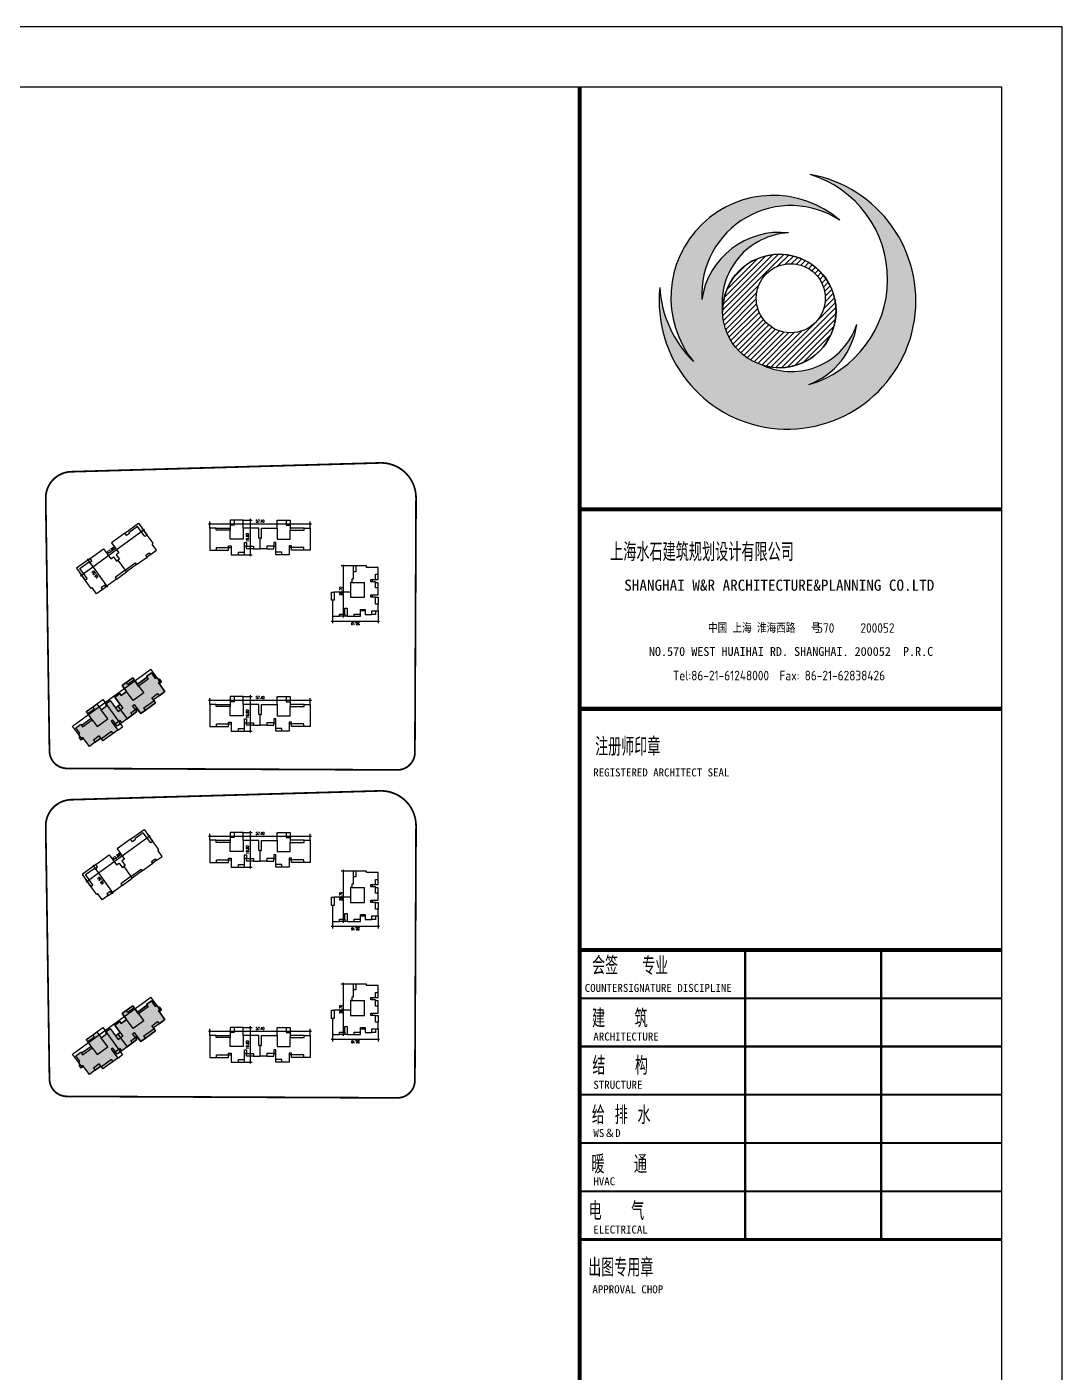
# Model space of a CAD drawing. Extents: x 72956 to 162056, y -6841 to 35159.
# Drawn here: x 144891 to 162056, y 12838 to 35159 of the extents above; entities that cross this region are included whole.
import ezdxf
from ezdxf.enums import TextEntityAlignment as Align

# ---------------------------------------------------------------- set-up
doc = ezdxf.new("R2010")
doc.units = 0
doc.header["$LTSCALE"] = 1000
doc.header["$MEASUREMENT"] = 0
doc.linetypes.add('DASH', pattern=[0.35, 0.25, -0.1])
doc.layers.get('0').update_dxf_attribs({"linetype": 'CONTINUOUS'})
doc.layers.get('Defpoints').update_dxf_attribs({"linetype": 'CONTINUOUS'})
for name, color, linetype in [('FACE', 2, 'CONTINUOUS'), ('WINDOW', 4, 'CONTINUOUS'), ('yingwen', 7, 'CONTINUOUS'), ('图框', 3, 'CONTINUOUS'), ('建筑轮廓1', 160, 'CONTINUOUS'), ('用地红线', 1, 'CONTINUOUS'), ('高层住宅', 140, 'CONTINUOUS')]:
    doc.layers.add(name, color=color, linetype=linetype)
doc.styles.add('-宋体', font='GBENOR.shx', dxfattribs={"bigfont": 'GBCBIG.shx'})
doc.styles.add('DIM_FONT', font='simplex_.ttf', dxfattribs={"width": 0.7, "bigfont": 'GBCBIG'})
doc.styles.add('图签栏', font='SimSun.ttf')
doc.dimstyles.new('DIMN0-50', dxfattribs={"dimscale": 0.005, "dimtxt": 300, "dimasz": 1.5, "dimexe": 250, "dimexo": 0, "dimgap": 0, "dimtad": 0, "dimrnd": 0.1, "dimzin": 0, "dimdsep": 46, "dimtxsty": 'DIM_FONT', "dimblk": 'ARCHTICK', "dimcen": 1.5, "dimdle": 1.5, "dimclrd": 256, "dimclre": 256, "dimclrt": 256, "dimazin": 0, "dimtfac": 1, "dimtix": 1, "dimtmove": 2, "dimatfit": 3, "dimldrblk": '110', "dimfxl": 0, "dimtvp": 1, "dimtolj": 1, "dimtzin": 0, "dimarcsym": 0})

# ---------------------------------------------------------------- blocks, each defined once
blk = doc.blocks.new('_ArchTick')
at = {"color": 0, "linetype": 'ByBlock', "const_width": 0.4}
blk.add_lwpolyline([(-0.5, -0.5), (0.5, 0.5)], dxfattribs=at)
blk = doc.blocks.new('*D31')
at = {"layer": 'Defpoints', "color": 0}
for p in [(28.7, -6.15), (0, -8.4), (28.7, -13.3)]:
    blk.add_point(p, dxfattribs=at)
at = {"layer": '建筑轮廓1', "lineweight": -2}
for p, q in [((-0.75, -6.15), (29.45, -6.15)), ((0, -8.4), (0, -4.9)), ((28.7, -13.3), (28.7, -4.9))]:
    blk.add_line(p, q, dxfattribs=at)
at = {"layer": '建筑轮廓1', "lineweight": -2, "xscale": 0.75, "yscale": 0.75, "zscale": 0.75, "rotation": 180}
blk.add_blockref('_ArchTick', (0, -6.15), dxfattribs=at)
at = {"layer": '建筑轮廓1', "lineweight": -2, "xscale": 0.75, "yscale": 0.75, "zscale": 0.75}
blk.add_blockref('_ArchTick', (28.7, -6.15), dxfattribs=at)
at = {"layer": '建筑轮廓1', "insert": (14.35, -4.65), "char_height": 1.5, "attachment_point": 5, "style": 'DIM_FONT'}
blk.add_mtext('\\A1;28.70', dxfattribs=at)
blk = doc.blocks.new('110')
at = {"linetype": 'ByBlock'}
blk.add_line((-1.5, 0), (1.5, 0), dxfattribs=at)
at = {"color": 0, "const_width": 0.25}
blk.add_lwpolyline([(0.5, 0.5), (-0.5, -0.5)], dxfattribs=at)
blk = doc.blocks.new('*D32')
at = {"layer": 'Defpoints', "color": 0}
for p in [(0, 0), (-2.75, -26.1), (3.1, -26.1)]:
    blk.add_point(p, dxfattribs=at)
at = {"layer": '建筑轮廓1', "lineweight": -2}
for p, q in [((-2.75, 0.75), (-2.75, -26.85)), ((0, 0), (-4, 0)), ((3.1, -26.1), (-4, -26.1))]:
    blk.add_line(p, q, dxfattribs=at)
at = {"layer": '建筑轮廓1', "lineweight": -2, "xscale": 0.75, "yscale": 0.75, "zscale": 0.75}
for p, rotation in [((-2.75, 0), 90), ((-2.75, -26.1), 270)]:
    blk.add_blockref('_ArchTick', p, dxfattribs=dict(at, rotation=rotation))
at = {"layer": '建筑轮廓1', "insert": (-4.25, -13.05), "char_height": 1.5, "attachment_point": 5, "rotation": 90, "style": 'DIM_FONT'}
blk.add_mtext('\\A1;26.10', dxfattribs=at)
blk = doc.blocks.new('*D27')
at = {"layer": 'Defpoints', "color": 0}
for p in [(0, 0), (57.4, 2.44), (57.4, 0)]:
    blk.add_point(p, dxfattribs=at)
at = {"layer": '建筑轮廓1', "lineweight": -2}
for p, q in [((-0.75, 2.44), (58.15, 2.44)), ((0, 0), (0, 3.69)), ((57.4, 0), (57.4, 3.69))]:
    blk.add_line(p, q, dxfattribs=at)
at = {"layer": '建筑轮廓1', "lineweight": -2, "xscale": 0.75, "yscale": 0.75, "zscale": 0.75, "rotation": 180}
blk.add_blockref('_ArchTick', (0, 2.44), dxfattribs=at)
at = {"layer": '建筑轮廓1', "lineweight": -2, "xscale": 0.75, "yscale": 0.75, "zscale": 0.75}
blk.add_blockref('_ArchTick', (57.4, 2.44), dxfattribs=at)
at = {"layer": '建筑轮廓1', "insert": (28.7, 3.94), "char_height": 1.5, "attachment_point": 5, "style": 'DIM_FONT'}
blk.add_mtext('\\A1;57.40', dxfattribs=at)
blk = doc.blocks.new('*D28')
at = {"layer": 'Defpoints', "color": 0}
for p in [(19, 4.5), (16.3, -15.3), (22.93, -15.3)]:
    blk.add_point(p, dxfattribs=at)
at = {"layer": '建筑轮廓1', "lineweight": -2}
for p, q in [((19, 4.5), (24.18, 4.5)), ((22.93, 5.25), (22.93, -16.05)), ((16.3, -15.3), (24.18, -15.3))]:
    blk.add_line(p, q, dxfattribs=at)
at = {"layer": '建筑轮廓1', "lineweight": -2, "xscale": 0.75, "yscale": 0.75, "zscale": 0.75}
for p, rotation in [((22.93, 4.5), 90), ((22.93, -15.3), 270)]:
    blk.add_blockref('_ArchTick', p, dxfattribs=dict(at, rotation=rotation))
at = {"layer": '建筑轮廓1', "insert": (21.43, -5.4), "char_height": 1.5, "attachment_point": 5, "rotation": 90, "style": 'DIM_FONT'}
blk.add_mtext('\\A1;19.80', dxfattribs=at)
blk = doc.blocks.new('*D29')
at = {"layer": 'Defpoints', "color": 0}
for p in [(-1.5, -7.2), (42.3, -3.56), (42.3, -7.2)]:
    blk.add_point(p, dxfattribs=at)
at = {"layer": '建筑轮廓1', "lineweight": -2}
for p, q in [((-2.25, -3.56), (43.05, -3.56)), ((-1.5, -7.2), (-1.5, -2.31)), ((42.3, -7.2), (42.3, -2.31))]:
    blk.add_line(p, q, dxfattribs=at)
at = {"layer": '建筑轮廓1', "lineweight": -2, "xscale": 0.75, "yscale": 0.75, "zscale": 0.75, "rotation": 180}
blk.add_blockref('_ArchTick', (-1.5, -3.56), dxfattribs=at)
at = {"layer": '建筑轮廓1', "lineweight": -2, "xscale": 0.75, "yscale": 0.75, "zscale": 0.75}
blk.add_blockref('_ArchTick', (42.3, -3.56), dxfattribs=at)
at = {"layer": '建筑轮廓1', "insert": (20.4, -2.06), "char_height": 1.5, "attachment_point": 5, "style": 'DIM_FONT'}
blk.add_mtext('\\A1;43.80', dxfattribs=at)
blk = doc.blocks.new('*D30')
at = {"layer": 'Defpoints', "color": 0}
for p in [(8.1, 1.2), (6.48, -17.3), (8.41, -17.3)]:
    blk.add_point(p, dxfattribs=at)
at = {"layer": '建筑轮廓1', "lineweight": -2}
for p, q in [((8.1, 1.2), (5.23, 1.2)), ((6.48, 1.95), (6.48, -18.05)), ((8.41, -17.3), (5.23, -17.3))]:
    blk.add_line(p, q, dxfattribs=at)
at = {"layer": '建筑轮廓1', "lineweight": -2, "xscale": 0.75, "yscale": 0.75, "zscale": 0.75}
for p, rotation in [((6.48, 1.2), 90), ((6.48, -17.3), 270)]:
    blk.add_blockref('_ArchTick', p, dxfattribs=dict(at, rotation=rotation))
at = {"layer": '建筑轮廓1', "insert": (4.98, -8.05), "char_height": 1.5, "attachment_point": 5, "rotation": 90, "style": 'DIM_FONT'}
blk.add_mtext('\\A1;18.50', dxfattribs=at)
blk = doc.blocks.new('*D91')
at = {"layer": 'Defpoints', "color": 0, "linetype": 'DASH', "ltscale": 10}
for p in [(146946, 24510), (147045, 24374), (145745, 23430)]:
    blk.add_point(p, dxfattribs=at)
at = {"layer": '用地红线', "linetype": 'DASH', "lineweight": -2, "ltscale": 10}
for p, q in [((145646, 23565), (146947, 24510)), ((147045, 24374), (146945, 24511)), ((145745, 23430), (145645, 23567))]:
    blk.add_line(p, q, dxfattribs=at)
at = {"layer": '用地红线', "linetype": 'DASH', "lineweight": -2, "ltscale": 10, "xscale": 0.75, "yscale": 0.75, "zscale": 0.75}
for p, rotation in [((146946, 24510), 35.99999588416462), ((145646, 23566), 215.9999958841646)]:
    blk.add_blockref('_ArchTick', p, dxfattribs=dict(at, rotation=rotation))
at = {"layer": '用地红线', "linetype": 'DASH', "ltscale": 10, "insert": (146295, 24039), "char_height": 1.5, "attachment_point": 5, "rotation": 36, "style": 'DIM_FONT'}
blk.add_mtext('\\A1;1606.60', dxfattribs=at)
blk = doc.blocks.new('*D92')
at = {"layer": 'Defpoints', "color": 0, "linetype": 'DASH', "ltscale": 10}
for p in [(146051, 23935), (146398, 23499), (146476, 23555)]:
    blk.add_point(p, dxfattribs=at)
at = {"layer": '用地红线', "linetype": 'DASH', "lineweight": -2, "ltscale": 10}
for p, q in [((146051, 23935), (146149, 24007)), ((146148, 24006), (146476, 23555)), ((146398, 23499), (146477, 23556))]:
    blk.add_line(p, q, dxfattribs=at)
at = {"layer": '用地红线', "linetype": 'DASH', "lineweight": -2, "ltscale": 10, "xscale": 0.75, "yscale": 0.75, "zscale": 0.75}
for p, rotation in [((146148, 24006), 125.9999958835647), ((146476, 23555), 305.9999958835647)]:
    blk.add_blockref('_ArchTick', p, dxfattribs=dict(at, rotation=rotation))
at = {"layer": '用地红线', "linetype": 'DASH', "ltscale": 10, "insert": (146313, 23781), "char_height": 1.5, "attachment_point": 5, "rotation": 306, "style": 'DIM_FONT'}
blk.add_mtext('\\A1;556.80', dxfattribs=at)
blk = doc.blocks.new('A$C790473E3')
at = {"layer": 'FACE'}
blk.add_hatch(color=256, dxfattribs=at).paths.add_polyline_path([(12277, 22805, -0.4358242), (25158, 38243, 0.4034982), (8203, 25238, -0.6154452), (35207, 40694, 0.9131699), (6565, 13084, -0.1859392), (0, 27582, 2.2949898), (29364, 49669, -0.7433742), (29147, 8589, 0.2704113), (38508, 20344, -0.4456628), (20141, 12365, -0.3262317)])
h = blk.add_hatch(dxfattribs=at)
h.set_pattern_fill('ANSI31', color=256, scale=6118.035339, style=0)
h.set_pattern_definition([(45, (-835537.9, 198731.2), (-540.76303, 540.76303), [])])
h.paths.add_polyline_path([(34441, 22970, 1.0074548), (12277, 22805, 0.9926004)])
h.paths.add_polyline_path([(18828, 25457, -1), (32328, 25457, -1)], flags=16)
blk.add_circle((23359, 22970), 11082, dxfattribs=at)
at = {"layer": 'FACE', "color": 2}
blk.add_circle((25578, 25457), 6750, dxfattribs=at)
for centre, radius, start, end in [((24948, 24977), 25084, 174.03869, 79.86154), ((23075, 29161), 21450, 286.44545, 72.95009), ((22142, 25587), 19974, 49.14596, 218.75151), ((25605, 26152), 17427, 56.56444, 183.00452), ((23426, 22946), 15395, 83.53959, 171.43554), ((25891, 24539), 13724, 93.06127, 187.25622), ((23359, 22970), 11082, 253.12295, 180.85108), ((22101, 28855), 22137, 183.29715, 225.4301), ((25737, 24611), 13464, 245.44008, 341.5231), ((23754, 22488), 14908, 291.20681, 351.73296)]:
    blk.add_arc(centre, radius, start, end, dxfattribs=at)
blk = doc.blocks.new('3333')
for p, q in [((-169843, -215228), (-258943, -215228)), ((-169843, -257228), (-169843, -215228)), ((-170843, -216228), (-256443, -216228)), ((-170843, -256228), (-170843, -216228))]:
    blk.add_line(p, q)
for points, const_width in [([(-177843, -256228), (-177843, -216228)], 70), ([(-177843, -223228), (-170843, -223228)], 70), ([(-177843, -226534), (-170843, -226534)], 70), ([(-177843, -230534), (-170843, -230534)], 70), ([(-175097, -230534), (-175097, -235334)], 35), ([(-172843, -230534), (-172843, -235334)], 35), ([(-170843, -231334), (-177843, -231334)], 35), ([(-170843, -232134), (-177843, -232134)], 35), ([(-170843, -232934), (-177843, -232934)], 35), ([(-170843, -233734), (-177843, -233734)], 35), ([(-170843, -234534), (-177843, -234534)], 35), ([(-170843, -235334), (-177843, -235334)], 50)]:
    blk.add_lwpolyline(points, dxfattribs=dict(const_width=const_width))
at = {"layer": '图框', "linetype": 'ByBlock', "xscale": 0.0848485082387924, "yscale": 0.0848484858870506, "zscale": 0.0848484848484849}
blk.add_blockref('A$C790473E3', (-176513, -221888), dxfattribs=at)
at = {"style": '-宋体'}
for s, height, p in [('上海水石建筑规划设计有限公司', 302.4, (-177338, -224087)), ('注册师印章', 300, (-177585, -227313)), ('会签', 300, (-177636, -230942)), ('专业', 300, (-176806, -230947)), ('建   筑', 300, (-177636, -231818)), ('结   构', 300, (-177631, -232603)), ('给 排 水', 300, (-177640, -233421)), ('暖   通', 300, (-177647, -234237)), ('电   气', 300, (-177693, -235011)), ('出图专用章', 300, (-177701, -235949))]:
    blk.add_text(s, height=height, dxfattribs=at).set_placement(p)
for s, p in [('中国 上海 淮海西路   号    ', (-174606, -225185)), ('570     200052 ', (-173221, -225195)), ('Tel:86-21-61248000  Fax: 86-21-62838426', (-174537, -225983))]:
    blk.add_text(s, height=159.65, dxfattribs=at).set_placement(p, align=Align.MIDDLE)
at = {"layer": 'yingwen', "style": '图签栏'}
for s, height, p in [(' SHANGHAI W&R ARCHITECTURE&PLANNING CO.LTD', 184.32, (-177228, -224577)), ('REGISTERED ARCHITECT SEAL', 132.71, (-177616, -227656)), ('COUNTERSIGNATURE DISCIPLINE', 132.71, (-177758, -231229)), ('ARCHITECTURE', 132.71, (-177615, -232035)), ('STRUCTURE', 132.7, (-177615, -232835)), ('WS＆D', 132.7, (-177615, -233635)), ('HVAC', 132.7, (-177615, -234435)), ('ELECTRICAL', 132.7, (-177615, -235235)), ('APPROVAL CHOP', 132.71, (-177631, -236226))]:
    blk.add_text(s, height=height, dxfattribs=at).set_placement(p)
blk.add_text('NO.570 WEST HUAIHAI RD. SHANGHAI. 200052  P.R.C', height=147.46, dxfattribs=at).set_placement((-174337, -225584), align=Align.MIDDLE)
blk = doc.blocks.new('*D93')
at = {"layer": 'Defpoints', "color": 0, "linetype": 'DASH', "ltscale": 10}
for p in [(146946, 19072), (147045, 18936), (145745, 17992)]:
    blk.add_point(p, dxfattribs=at)
at = {"layer": '用地红线', "linetype": 'DASH', "lineweight": -2, "ltscale": 10}
for p, q in [((145646, 18127), (146947, 19072)), ((147045, 18936), (146945, 19073)), ((145745, 17992), (145645, 18129))]:
    blk.add_line(p, q, dxfattribs=at)
at = {"layer": '用地红线', "linetype": 'DASH', "lineweight": -2, "ltscale": 10, "xscale": 0.75, "yscale": 0.75, "zscale": 0.75}
for p, rotation in [((146946, 19072), 35.99999588416462), ((145646, 18128), 215.9999958841646)]:
    blk.add_blockref('_ArchTick', p, dxfattribs=dict(at, rotation=rotation))
at = {"layer": '用地红线', "linetype": 'DASH', "ltscale": 10, "insert": (146295, 18601), "char_height": 1.5, "attachment_point": 5, "rotation": 36, "style": 'DIM_FONT'}
blk.add_mtext('\\A1;1606.60', dxfattribs=at)
blk = doc.blocks.new('*D94')
at = {"layer": 'Defpoints', "color": 0, "linetype": 'DASH', "ltscale": 10}
for p in [(146051, 18497), (146476, 18117), (146398, 18061)]:
    blk.add_point(p, dxfattribs=at)
at = {"layer": '用地红线', "linetype": 'DASH', "lineweight": -2, "ltscale": 10}
for p, q in [((146051, 18497), (146149, 18568)), ((146148, 18568), (146476, 18117)), ((146398, 18061), (146477, 18118))]:
    blk.add_line(p, q, dxfattribs=at)
at = {"layer": '用地红线', "linetype": 'DASH', "lineweight": -2, "ltscale": 10, "xscale": 0.75, "yscale": 0.75, "zscale": 0.75}
for p, rotation in [((146148, 18568), 125.9999958835644), ((146476, 18117), 305.9999958835644)]:
    blk.add_blockref('_ArchTick', p, dxfattribs=dict(at, rotation=rotation))
at = {"layer": '用地红线', "linetype": 'DASH', "ltscale": 10, "insert": (146313, 18343), "char_height": 1.5, "attachment_point": 5, "rotation": 306, "style": 'DIM_FONT'}
blk.add_mtext('\\A1;556.80', dxfattribs=at)
blk = doc.blocks.new('a5')
blk.add_lwpolyline([(0, -4), (1.2, -4), (1.2, -7), (4.598, -6.995), (4.6, -8.4), (0, -8.4), (0, -12.4), (1.2, -12.4), (1.2, -15.9), (3.9, -15.902), (3.897, -18.7), (1, -18.7), (1, -22.495), (3.1, -22.495), (3.1, -26.1), (6.9, -26.1), (6.9, -24.6), (10.796, -24.6), (10.796, -21.896), (12.2, -21.896), (12.2, -26.1), (16.2, -26.1), (16.2, -24.6), (19.7, -24.6), (19.7, -21.896), (21, -21.896), (21, -24.6), (24, -24.6), (24, -26.1), (27.9, -26.1), (27.9, -19.4), (28.7, -19.4), (28.7, -13.3), (25.4, -13.3), (25.4, -11.8), (21.2, -11.8), (21.2, -10.9), (19.35, -10.9), (19.35, -10.25), (13.8, -10.25), (13.8, -0.8), (9.1, -0.8), (9.1, 0), (0, 0), (0, -4)])
at = {"layer": '建筑轮廓1'}
for p, q in [((13.8, -10.25), (10.8, -10.25)), ((10.8, -10.25), (10.8, -18.25)), ((19.35, -10.9), (19.35, -18.25)), ((10.796, -22.896), (12.2, -22.896)), ((10.8, -18.25), (19.35, -18.25)), ((19.7, -22.896), (21, -22.896))]:
    blk.add_line(p, q, dxfattribs=at)
for points in [[(9.1, 0), (9.1, 0.6), (13.8, 0.6), (13.8, -0.8)], [(1.2, -7), (0, -7), (0, -4)], [(0, -12.4), (0, -15.9), (1.2, -15.9)], [(28.7, -13.3), (28.7, -11.8), (25.4, -11.8)], [(3.1, -24.5), (1, -24.5), (1, -22.495)], [(3.196, -17.1), (3.896, -17.102)], [(3.2, -15.902), (3.197, -18.7)], [(10.796, -24.6), (10.796, -26.1), (6.9, -26.1)], [(16.2, -26.1), (19.1, -26.1), (19.1, -24.6)], [(21, -24.6), (21, -26.1), (24, -26.1)]]:
    blk.add_lwpolyline(points, dxfattribs=at)
dim = blk.add_linear_dim(base=(-2.754, -26.1), p1=(0, 0), p2=(3.1, -26.1), angle=90, dimstyle='DIMN0-50', override={"dimasz": 150, "dimdle": 150}, dxfattribs=at)
dim.commit()
dim.dimension.update_dxf_attribs({"geometry": '*D32', "text_midpoint": (-4.254, -13.05)})
dim = blk.add_linear_dim(base=(28.7, -6.15), p1=(0, -8.4), p2=(28.7, -13.3), dimstyle='DIMN0-50', override={"dimasz": 150, "dimdle": 150}, dxfattribs=at)
dim.commit()
dim.dimension.update_dxf_attribs({"geometry": '*D31', "text_midpoint": (14.35, -4.65)})
blk = doc.blocks.new('a3')
for points in [[(19, 4.5), (13.9, 4.5), (13.9, 1.6), (11.5, 1.6), (11.5, -1.2), (3.5, -1.2), (3.5, 0), (0, 0), (0, -12.6), (3.8, -12.6), (3.8, -11.1), (10.7, -11.1), (10.7, -10.2), (12.1, -10.2), (12.1, -15.3), (16.3, -15.3), (16.3, -13.8), (19.8, -13.8), (19.8, -8.25), (20.9, -8.25), (20.9, -10.4), (24.9, -10.4), (24.9, -11.9), (28.7, -11.9), (28.7, -5.8), (27.9, -5.8), (27.9, -0.1), (19, -0.1)], [(38.4, 4.5), (43.5, 4.5), (43.5, 1.6), (45.9, 1.6), (45.9, -1.2), (53.9, -1.2), (53.9, 0), (57.4, 0), (57.4, -12.6), (53.6, -12.6), (53.6, -11.1), (46.7, -11.1), (46.7, -10.2), (45.3, -10.2), (45.3, -15.3), (41.1, -15.3), (41.1, -13.8), (37.6, -13.8), (37.6, -8.25), (36.5, -8.25), (36.5, -10.4), (32.5, -10.4), (32.5, -11.9), (28.7, -11.9), (28.7, -5.8), (29.5, -5.8), (29.5, -0.1), (38.4, -0.1)]]:
    blk.add_lwpolyline(points, close=True)
at = {"layer": '建筑轮廓1'}
for points in [[(13.9, 4.5), (11.5, 4.5), (11.5, 1.6)], [(43.5, 4.5), (45.9, 4.5), (45.9, 1.6)], [(3.5, 0), (11.5, 0)], [(19, -0.1), (19, -6.4), (11.5, -6.4), (11.5, -1.2)], [(38.4, -0.1), (38.4, -6.4), (45.9, -6.4), (45.9, -1.2)], [(53.9, 0), (45.9, 0)], [(3.8, -12.6), (10.7, -12.6), (10.7, -11.1), (12.1, -11.1)], [(16.3, -15.3), (19.8, -15.3), (19.8, -13.8)], [(24.9, -11.9), (20.9, -11.9), (20.9, -10.4), (19.8, -10.4)], [(32.5, -11.9), (36.5, -11.9), (36.5, -10.4), (37.6, -10.4)], [(41.1, -15.3), (37.6, -15.3), (37.6, -13.8)], [(53.6, -12.6), (46.7, -12.6), (46.7, -11.1), (45.3, -11.1)]]:
    blk.add_lwpolyline(points, dxfattribs=at)
dim = blk.add_linear_dim(base=(57.4, 2.441), p1=(0, 0), p2=(57.4, 0), dimstyle='DIMN0-50', override={"dimasz": 150, "dimdle": 150}, dxfattribs=at)
dim.commit()
dim.dimension.update_dxf_attribs({"geometry": '*D27', "text_midpoint": (28.7, 3.941)})
dim = blk.add_linear_dim(base=(22.931, -15.3), p1=(19, 4.5), p2=(16.3, -15.3), angle=90, dimstyle='DIMN0-50', override={"dimasz": 150, "dimdle": 150}, dxfattribs=at)
dim.commit()
dim.dimension.update_dxf_attribs({"geometry": '*D28', "text_midpoint": (21.431, -5.4)})
blk = doc.blocks.new('a1')
for points in [[(17.5, 1.2), (17.5, -5.9), (19.4, -5.9), (19.4, -9), (20.4, -9), (20.4, -16.1), (13.3, -16.1), (13.3, -17.3), (5.9, -17.3), (5.9, -16.1), (3.4, -16.1), (3.4, -17.3), (-0.8, -17.3), (-0.8, -13), (-1.5, -13), (-1.5, -7.2), (0, -7.2), (0, 0), (6.1, 0), (6.1, -0.5), (8.1, -0.5), (8.1, 1.2)], [(23.3, 1.2), (23.3, -5.9), (21.4, -5.9), (21.4, -9), (20.4, -9), (20.4, -16.1), (27.5, -16.1), (27.5, -17.3), (34.9, -17.3), (34.9, -16.1), (37.4, -16.1), (37.4, -17.3), (41.6, -17.3), (41.6, -13), (42.3, -13), (42.3, -7.2), (40.8, -7.2), (40.8, 0), (34.7, 0), (34.7, -0.5), (32.7, -0.5), (32.7, 1.2)]]:
    blk.add_lwpolyline(points, close=True)
at = {"layer": '建筑轮廓1'}
for points in [[(8.1, 1.2), (-1.5, 1.2), (-1.5, -7.2)], [(32.7, 1.2), (42.3, 1.2), (42.3, -7.2)], [(3.4, -17.3), (5.9, -17.3)], [(13.3, -17.3), (20.4, -17.3), (20.4, -16.1)], [(27.5, -17.3), (20.4, -17.3), (20.4, -16.1)], [(37.4, -17.3), (34.9, -17.3)]]:
    blk.add_lwpolyline(points, dxfattribs=at)
dim = blk.add_linear_dim(base=(6.479, -17.3), p1=(8.1, 1.2), p2=(8.409, -17.3), angle=90, dimstyle='DIMN0-50', override={"dimasz": 150, "dimdle": 150}, dxfattribs=at)
dim.commit()
dim.dimension.update_dxf_attribs({"geometry": '*D30', "text_midpoint": (4.979, -8.05)})
dim = blk.add_linear_dim(base=(42.3, -3.564), p1=(-1.5, -7.2), p2=(42.3, -7.2), dimstyle='DIMN0-50', override={"dimasz": 150, "dimdle": 150}, dxfattribs=at)
dim.commit()
dim.dimension.update_dxf_attribs({"geometry": '*D29', "text_midpoint": (20.4, -2.064)})

msp = doc.modelspace()

# ---------------------------------------------------------------- hatches: boundary and pattern name
at = {"layer": 'WINDOW'}
for points in [[(146954.892, 24448.383), (147021.371, 24356.883), (147044.832, 24373.929), (147070.401, 24338.737), (147084.478, 24348.964), (147120.274, 24299.695), (147082.735, 24272.422), (147179.896, 24138.691), (147083.704, 24068.804), (146989.858, 24000.62), (146998.381, 23988.89), (147023.95, 23953.698), (146855.027, 23830.968), (146777.604, 23774.717), (146716.239, 23859.178), (146690.432, 23840.428), (146716, 23805.236), (146640.924, 23750.689), (146551.77, 23685.915), (146462.616, 23621.141), (146387.539, 23566.595), (146361.971, 23601.787), (146336.163, 23583.037), (146397.528, 23498.575), (146320.105, 23442.324), (146151.182, 23319.595), (146125.614, 23354.787), (146117.091, 23366.518), (146023.245, 23298.335), (145927.053, 23228.447), (145829.892, 23362.178), (145792.353, 23334.904), (145756.557, 23384.174), (145770.634, 23394.401), (145745.065, 23429.593), (145768.527, 23446.639), (145702.048, 23538.139), (145784.164, 23597.799), (145794.391, 23583.722), (145953.929, 23699.633), (145901.09, 23772.361), (145875.521, 23807.553), (145983.444, 23885.963), (146051.482, 23935.396), (146123.072, 23836.861), (146212.226, 23901.635), (146191.771, 23929.789), (146273.886, 23989.449), (146360.82, 23869.796), (146398.358, 23897.069), (146435.896, 23924.342), (146348.963, 24043.996), (146431.078, 24103.656), (146451.533, 24075.502), (146540.687, 24140.276), (146469.097, 24238.811), (146537.135, 24288.244), (146645.058, 24366.654), (146670.627, 24331.462), (146723.466, 24258.735), (146883.004, 24374.646), (146872.777, 24388.723)], [(146954.892, 19010.314), (147021.371, 18918.814), (147044.832, 18935.86), (147070.401, 18900.667), (147084.478, 18910.895), (147120.274, 18861.626), (147082.735, 18834.352), (147179.896, 18700.622), (147083.704, 18630.734), (146989.858, 18562.551), (146998.381, 18550.82), (147023.95, 18515.628), (146855.027, 18392.899), (146777.604, 18336.648), (146716.239, 18421.109), (146690.432, 18402.359), (146716, 18367.166), (146640.924, 18312.62), (146551.77, 18247.846), (146462.616, 18183.072), (146387.539, 18128.526), (146361.971, 18163.718), (146336.163, 18144.967), (146397.528, 18060.506), (146320.105, 18004.255), (146151.182, 17881.526), (146125.614, 17916.718), (146117.091, 17928.449), (146023.245, 17860.265), (145927.053, 17790.378), (145829.892, 17924.108), (145792.353, 17896.835), (145756.557, 17946.104), (145770.634, 17956.332), (145745.065, 17991.524), (145768.527, 18008.57), (145702.048, 18100.069), (145784.164, 18159.73), (145794.391, 18145.653), (145953.929, 18261.564), (145901.09, 18334.291), (145875.521, 18369.484), (145983.444, 18447.894), (146051.482, 18497.327), (146123.072, 18398.792), (146212.226, 18463.566), (146191.771, 18491.72), (146273.886, 18551.38), (146360.82, 18431.726), (146398.358, 18458.999), (146435.896, 18486.273), (146348.963, 18605.926), (146431.078, 18665.586), (146451.533, 18637.433), (146540.687, 18702.207), (146469.097, 18800.742), (146537.135, 18850.174), (146645.058, 18928.585), (146670.627, 18893.393), (146723.466, 18820.665), (146883.004, 18936.577), (146872.777, 18950.653)]]:
    msp.add_hatch(color=256, dxfattribs=at).paths.add_polyline_path(points)

# ---------------------------------------------------------------- linework, layer by layer
for points in [[(146348.963, 24043.996), (146480.215, 23863.342), (146442.677, 23836.069), (146551.77, 23685.915), (146640.924, 23750.689), (146615.355, 23785.881), (146690.432, 23840.428), (146644.408, 23903.774), (146670.216, 23922.524), (146777.604, 23774.717), (146855.027, 23830.968), (146829.458, 23866.16), (146998.381, 23988.89), (146964.29, 24035.813), (147058.136, 24103.996), (147083.704, 24068.804), (147179.896, 24138.691), (147072.508, 24286.499), (147095.969, 24303.544), (147044.832, 24373.929), (147021.371, 24356.883), (146954.892, 24448.383), (146872.777, 24388.723), (146903.459, 24346.492), (146743.921, 24230.581), (146670.627, 24331.462), (146562.704, 24253.051), (146537.135, 24288.244), (146469.097, 24238.811), (146540.687, 24140.276), (146451.533, 24075.502), (146431.078, 24103.656)], [(146273.886, 23989.449), (146405.139, 23808.796), (146442.677, 23836.069), (146551.77, 23685.915), (146462.616, 23621.141), (146437.048, 23656.334), (146361.971, 23601.787), (146315.947, 23665.133), (146290.14, 23646.383), (146397.528, 23498.575), (146320.105, 23442.324), (146294.536, 23477.517), (146125.614, 23354.787), (146091.522, 23401.71), (145997.676, 23333.527), (146023.245, 23298.335), (145927.053, 23228.447), (145819.664, 23376.254), (145796.203, 23359.209), (145745.065, 23429.593), (145768.527, 23446.639), (145702.048, 23538.139), (145784.164, 23597.799), (145814.846, 23555.568), (145974.384, 23671.48), (145901.09, 23772.361), (146009.013, 23850.771), (145983.444, 23885.963), (146051.482, 23935.396), (146123.072, 23836.861), (146212.226, 23901.635), (146191.771, 23929.789)], [(146348.963, 18605.926), (146480.215, 18425.273), (146442.677, 18398), (146551.77, 18247.846), (146640.924, 18312.62), (146615.355, 18347.812), (146690.432, 18402.359), (146644.408, 18465.705), (146670.216, 18484.455), (146777.604, 18336.648), (146855.027, 18392.899), (146829.458, 18428.091), (146998.381, 18550.82), (146964.29, 18597.743), (147058.136, 18665.926), (147083.704, 18630.734), (147179.896, 18700.622), (147072.508, 18848.429), (147095.969, 18865.475), (147044.832, 18935.86), (147021.371, 18918.814), (146954.892, 19010.314), (146872.777, 18950.653), (146903.459, 18908.423), (146743.921, 18792.512), (146670.627, 18893.393), (146562.704, 18814.982), (146537.135, 18850.174), (146469.097, 18800.742), (146540.687, 18702.207), (146451.533, 18637.433), (146431.078, 18665.586)], [(146273.886, 18551.38), (146405.139, 18370.726), (146442.677, 18398), (146551.77, 18247.846), (146462.616, 18183.072), (146437.048, 18218.264), (146361.971, 18163.718), (146315.947, 18227.064), (146290.14, 18208.314), (146397.528, 18060.506), (146320.105, 18004.255), (146294.536, 18039.447), (146125.614, 17916.718), (146091.522, 17963.641), (145997.676, 17895.458), (146023.245, 17860.265), (145927.053, 17790.378), (145819.664, 17938.185), (145796.203, 17921.139), (145745.065, 17991.524), (145768.527, 18008.57), (145702.048, 18100.069), (145784.164, 18159.73), (145814.846, 18117.499), (145974.384, 18233.41), (145901.09, 18334.291), (146009.013, 18412.702), (145983.444, 18447.894), (146051.482, 18497.327), (146123.072, 18398.792), (146212.226, 18463.566), (146191.771, 18491.72)]]:
    msp.add_lwpolyline(points, close=True)
for points in [[(146954.892, 24448.383), (147021.371, 24356.883), (147044.832, 24373.929), (147070.401, 24338.737), (147084.478, 24348.964), (147120.274, 24299.695), (147082.735, 24272.422), (147179.896, 24138.691), (147083.704, 24068.804), (146989.858, 24000.62), (146998.381, 23988.89), (147023.95, 23953.698), (146855.027, 23830.968), (146777.604, 23774.717), (146716.239, 23859.178), (146690.432, 23840.428), (146716, 23805.236), (146640.924, 23750.689), (146551.77, 23685.915), (146462.616, 23621.141), (146387.539, 23566.595), (146361.971, 23601.787), (146336.163, 23583.037), (146397.528, 23498.575), (146320.105, 23442.324), (146151.182, 23319.595), (146125.614, 23354.787), (146117.091, 23366.518), (146023.245, 23298.335), (145927.053, 23228.447), (145829.892, 23362.178), (145792.353, 23334.904), (145756.557, 23384.174), (145770.634, 23394.401), (145745.065, 23429.593), (145768.527, 23446.639), (145702.048, 23538.139), (145784.164, 23597.799), (145794.391, 23583.722), (145953.929, 23699.633), (145901.09, 23772.361), (145875.521, 23807.553), (145983.444, 23885.963), (146051.482, 23935.396), (146123.072, 23836.861), (146212.226, 23901.635), (146191.771, 23929.789), (146273.886, 23989.449), (146360.82, 23869.796), (146398.358, 23897.069), (146435.896, 23924.342), (146348.963, 24043.996), (146431.078, 24103.656), (146451.533, 24075.502), (146540.687, 24140.276), (146469.097, 24238.811), (146537.135, 24288.244), (146645.058, 24366.654), (146670.627, 24331.462), (146723.466, 24258.735), (146883.004, 24374.646), (146872.777, 24388.723)], [(146954.892, 19010.314), (147021.371, 18918.814), (147044.832, 18935.86), (147070.401, 18900.667), (147084.478, 18910.895), (147120.274, 18861.626), (147082.735, 18834.352), (147179.896, 18700.622), (147083.704, 18630.734), (146989.858, 18562.551), (146998.381, 18550.82), (147023.95, 18515.628), (146855.027, 18392.899), (146777.604, 18336.648), (146716.239, 18421.109), (146690.432, 18402.359), (146716, 18367.166), (146640.924, 18312.62), (146551.77, 18247.846), (146462.616, 18183.072), (146387.539, 18128.526), (146361.971, 18163.718), (146336.163, 18144.967), (146397.528, 18060.506), (146320.105, 18004.255), (146151.182, 17881.526), (146125.614, 17916.718), (146117.091, 17928.449), (146023.245, 17860.265), (145927.053, 17790.378), (145829.892, 17924.108), (145792.353, 17896.835), (145756.557, 17946.104), (145770.634, 17956.332), (145745.065, 17991.524), (145768.527, 18008.57), (145702.048, 18100.069), (145784.164, 18159.73), (145794.391, 18145.653), (145953.929, 18261.564), (145901.09, 18334.291), (145875.521, 18369.484), (145983.444, 18447.894), (146051.482, 18497.327), (146123.072, 18398.792), (146212.226, 18463.566), (146191.771, 18491.72), (146273.886, 18551.38), (146360.82, 18431.726), (146398.358, 18458.999), (146435.896, 18486.273), (146348.963, 18605.926), (146431.078, 18665.586), (146451.533, 18637.433), (146540.687, 18702.207), (146469.097, 18800.742), (146537.135, 18850.174), (146645.058, 18928.585), (146670.627, 18893.393), (146723.466, 18820.665), (146883.004, 18936.577), (146872.777, 18950.653)]]:
    msp.add_lwpolyline(points, close=True, dxfattribs=at)
at = {"layer": '建筑轮廓1'}
for points in [[(146670.627, 24331.462), (146645.058, 24366.654), (146537.135, 24288.244)], [(146883.004, 24374.646), (146723.466, 24258.735)], [(147082.735, 24272.422), (147120.274, 24299.695), (147084.478, 24348.964), (147070.401, 24338.737)], [(146743.921, 24230.581), (146827.445, 24115.62), (146651.484, 23987.776), (146540.687, 24140.276)], [(145901.09, 23772.361), (145875.521, 23807.553), (145983.444, 23885.963)], [(146360.82, 23869.796), (146398.358, 23897.069), (146442.677, 23836.069)], [(146435.896, 23924.342), (146398.358, 23897.069), (146442.677, 23836.069)], [(146855.027, 23830.968), (147023.95, 23953.698), (146998.381, 23988.89)], [(147083.704, 24068.804), (146989.858, 24000.62)], [(145794.391, 23583.722), (145953.929, 23699.633)], [(145974.384, 23671.48), (146057.908, 23556.518), (146233.87, 23684.362), (146123.072, 23836.861)], [(146640.924, 23750.689), (146716, 23805.236), (146690.432, 23840.428), (146716.239, 23859.178)], [(146320.105, 23442.324), (146151.182, 23319.595), (146125.614, 23354.787)], [(146462.616, 23621.141), (146387.539, 23566.595), (146361.971, 23601.787), (146336.163, 23583.037)], [(145829.892, 23362.178), (145792.353, 23334.904), (145756.557, 23384.174), (145770.634, 23394.401)], [(146023.245, 23298.335), (146117.091, 23366.518)], [(146670.627, 18893.393), (146645.058, 18928.585), (146537.135, 18850.174)], [(146743.921, 18792.512), (146827.445, 18677.55), (146651.484, 18549.707), (146540.687, 18702.207)], [(146883.004, 18936.577), (146723.466, 18820.665)], [(147082.735, 18834.352), (147120.274, 18861.626), (147084.478, 18910.895), (147070.401, 18900.667)], [(146855.027, 18392.899), (147023.95, 18515.628), (146998.381, 18550.82)], [(147083.704, 18630.734), (146989.858, 18562.551)], [(145901.09, 18334.291), (145875.521, 18369.484), (145983.444, 18447.894)], [(145974.384, 18233.41), (146057.908, 18118.449), (146233.87, 18246.292), (146123.072, 18398.792)], [(146360.82, 18431.726), (146398.358, 18458.999), (146442.677, 18398)], [(146435.896, 18486.273), (146398.358, 18458.999), (146442.677, 18398)], [(146640.924, 18312.62), (146716, 18367.166), (146690.432, 18402.359), (146716.239, 18421.109)], [(145794.391, 18145.653), (145953.929, 18261.564)], [(146462.616, 18183.072), (146387.539, 18128.526), (146361.971, 18163.718), (146336.163, 18144.967)], [(145829.892, 17924.108), (145792.353, 17896.835), (145756.557, 17946.104), (145770.634, 17956.332)], [(146023.245, 17860.265), (146117.091, 17928.449)], [(146320.105, 18004.255), (146151.182, 17881.526), (146125.614, 17916.718)]]:
    msp.add_lwpolyline(points, dxfattribs=at)
at = {"layer": '用地红线', "linetype": 'DASH', "ltscale": 10, "const_width": 29}
for points in [[(145553.545, 22864.26), (151033.196, 22839.459, 0.414213577), (151324.506, 23128.144), (151343.602, 27347.413, 0.423927098), (150747.066, 27929.802), (145625.082, 27783.663, 0.410220599), (145202.536, 27342.371), (145264.89, 23149.944, 0.408543416), (145553.545, 22864.26, 0)], [(145553.545, 17426.191), (151033.196, 17401.39, 0.414213577), (151324.506, 17690.074), (151343.602, 21909.343, 0.423927098), (150747.066, 22491.732), (145625.082, 22345.593, 0.410220599), (145202.536, 21904.301), (145264.89, 17711.875, 0.408543416), (145553.545, 17426.191, 0)]]:
    msp.add_lwpolyline(points, format="xyb", dxfattribs=at)

# ---------------------------------------------------------------- block references
at = {"layer": 'yingwen'}
msp.add_blockref('3333', (331898.851, 250387.188), dxfattribs=at)
at = {"layer": '用地红线', "linetype": 'DASH', "ltscale": 10, "xscale": 29.00000000000007, "yscale": 29, "zscale": 29, "rotation": 359.9999958856943}
for p in [(147925.828, 26849.84), (147925.828, 23924.333), (147925.828, 21672.076), (147925.828, 18437.342)]:
    msp.add_blockref('a3', p, dxfattribs=at)
at = {"layer": '高层住宅', "linetype": 'Continuous', "yscale": 29, "zscale": 29}
for name, p, xscale, rotation in [('a1', (145768.779, 26180.332), 29.00000000007807, 35.99999588188459), ('a5', (149960.086, 25388.227), 29.00000000000007, 89.99999588937429), ('a1', (145863.611, 21103.004), 29.00000000007807, 35.99999588188459), ('a5', (149960.086, 20327.725), 29.00000000000007, 89.99999588937429), ('a5', (149960.086, 18454.322), 29.00000000000007, 89.99999588937429)]:
    msp.add_blockref(name, p, dxfattribs=dict(at, xscale=xscale, rotation=rotation))

# ---------------------------------------------------------------- dimensions: what is measured, and where the dimension line sits
at = {"layer": '用地红线', "linetype": 'DASH', "ltscale": 10}
for base, p1, p2, angle, picture, middle in [((146945.928, 24510.058), (145745.065, 23429.593), (147044.832, 24373.929), 35.9999959, '*D91', (146295.152, 24039.12)), ((146475.683, 23555.359), (146051.482, 23935.396), (146397.528, 23498.575), 125.9999959, '*D92', (146313.275, 23781.481)), ((146945.928, 19071.989), (145745.065, 17991.524), (147044.832, 18935.86), 35.9999959, '*D93', (146295.152, 18601.051)), ((146475.683, 18117.289), (146051.482, 18497.327), (146397.528, 18060.506), 125.9999959, '*D94', (146313.275, 18343.411))]:
    dim = msp.add_linear_dim(base=base, p1=p1, p2=p2, angle=angle, dimstyle='DIMN0-50', override={"dimasz": 150, "dimdle": 150}, dxfattribs=at)
    dim.commit()
    dim.dimension.update_dxf_attribs({"geometry": picture, "text_midpoint": middle})

doc.saveas('drawing.dxf')
